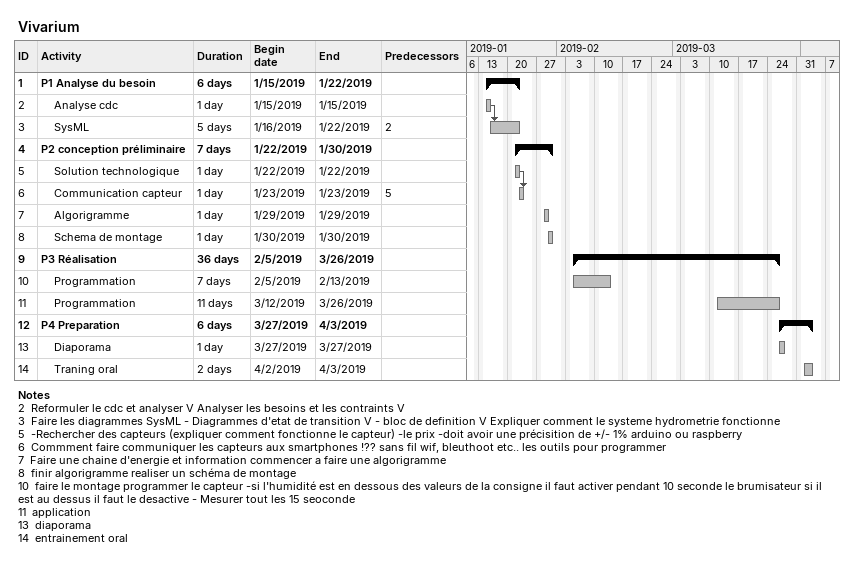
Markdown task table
Vivarium

| ID | Level | Task | Duration | Start | Finish | Predecessors |
|---|---|---|---|---|---|---|
| 1 | 1 | **P1 Analyse du besoin** | 6d | 2019-01-15 | 2019-01-22 |  |
| 2 | 2 | Analyse cdc | 1d | 2019-01-15 | 2019-01-15 |  |
| 3 | 2 | SysML | 5d | 2019-01-16 | 2019-01-22 | 2 |
| 4 | 1 | **P2 conception préliminaire** | 7d | 2019-01-22 | 2019-01-30 |  |
| 5 | 2 | Solution technologique | 1d | 2019-01-22 | 2019-01-22 |  |
| 6 | 2 | Communication capteur | 1d | 2019-01-23 | 2019-01-23 | 5 |
| 7 | 2 | Algorigramme | 1d | 2019-01-29 | 2019-01-29 |  |
| 8 | 2 | Schema de montage | 1d | 2019-01-30 | 2019-01-30 |  |
| 9 | 1 | **P3 Réalisation** | 36d | 2019-02-05 | 2019-03-26 |  |
| 10 | 2 | Programmation | 7d | 2019-02-05 | 2019-02-13 |  |
| 11 | 2 | Programmation | 11d | 2019-03-12 | 2019-03-26 |  |
| 12 | 1 | **P4 Preparation** | 6d | 2019-03-27 | 2019-04-03 |  |
| 13 | 2 | Diaporama | 1d | 2019-03-27 | 2019-03-27 |  |
| 14 | 2 | Traning oral | 2d | 2019-04-02 | 2019-04-03 |  |

Notes
- 2: Reformuler le cdc et analyser V Analyser les besoins et les contraints V
- 3: Faire les diagrammes SysML - Diagrammes d'etat de transition V - bloc de definition V Expliquer comment le systeme hydrometrie fonctionne
- 5: -Rechercher des capteurs (expliquer comment fonctionne le capteur) -le prix -doit avoir une précisition de +/- 1% arduino ou raspberry
- 6: Commment faire communiquer les capteurs aux smartphones !?? sans fil wif, bleuthoot etc.. les outils pour programmer
- 7: Faire une chaine d'energie et information commencer a faire une algorigramme
- 8: finir algorigramme realiser un schéma de montage
- 10: faire le montage programmer le capteur -si l'humidité est en dessous des valeurs de la consigne il faut activer pendant 10 seconde le brumisateur si il est au dessus il faut le desactive - Mesurer tout les 15 seoconde
- 11: application
- 13: diaporama
- 14: entrainement oral
